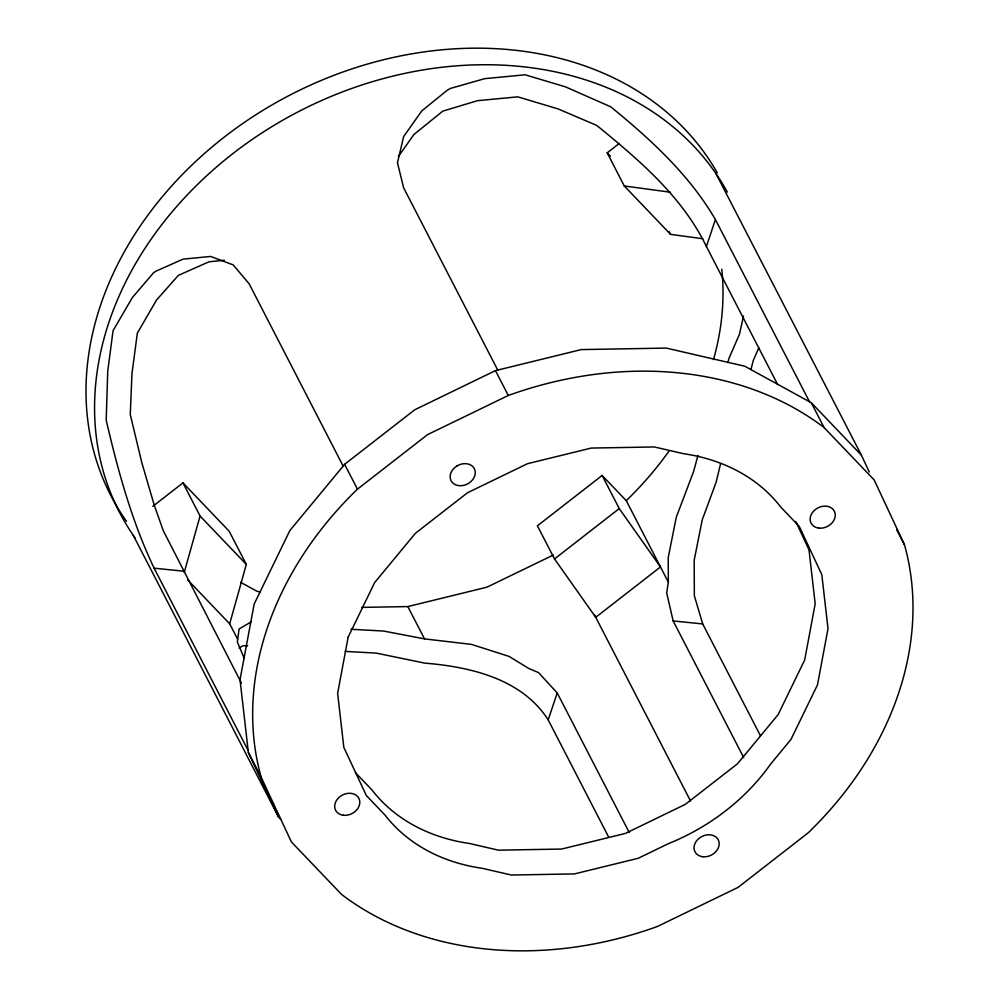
<?xml version="1.0" encoding="UTF-8"?>
<svg xmlns="http://www.w3.org/2000/svg" width="999" height="999" viewBox="0 0 999 999"><rect width="100%" height="100%" fill="white"/><g stroke="black" fill="none" stroke-linecap="round" stroke-linejoin="round"><path stroke-width="1.5" d="M250.999 621.977L239.098 628.97L237.35 641.945L244.293 658.516M697.964 455.494L693.506 471.815L676.298 517.145L668.231 557.567L668.331 582.167L666.683 592.919L673.164 620.941L743.706 757.617M743.493 316.084L739.51 334.166L729.033 358.166L727.921 362.625M750.973 369.555L753.221 360.614L758.828 347.752M720.554 463.798L716.146 482.192L702.247 519.78L694.193 560.202L694.342 595.729L702.709 623.938L760.464 735.776M184.253 572.439L200.062 516.021L182.967 482.879L152.835 506.331M237.537 639.023L229.683 623.813L246.328 564.41L229.221 531.281L182.967 482.879M608.766 837.299L548.201 719.904L557.217 692.956L538.486 672.552L529.083 668.656L509.09 656.418L471.453 644.38L424.513 638.898L383.604 631.043L350.924 629.27M777.672 384.578L706.405 246.516L715.409 219.568C689.347 174.775 650.561 139.248 610.751 106.818L565.459 86.851L525.137 74.8L484.777 78.646L450.374 88.436L447.315 90.21L421.815 110.864L403.658 136.563L397.465 162.837L403.658 187.887L497.739 370.067M398.339 156.568L413.898 134.528L442.782 111.139L477.41 100.699L517.769 96.853L558.091 108.903L596.191 125.187L598.663 126.973C640.222 160.989 682.604 197.228 706.405 246.516M869.28 472.04L861.388 455.144L811.275 402.722L744.73 366.208L666.258 348.089L581.243 349.588L495.454 370.629L414.747 409.765L344.618 464.323L289.847 530.581L254.171 604.045L240.022 679.695L248.351 752.372L278.609 817.132L280.731 819.367M702.921 238.749L670.554 234.365L624.3 185.976L607.192 152.835L619.255 143.456M261.176 777.222A343.644 273.726 -27.3 0 1 357.442 489.173L427.572 434.615L508.279 395.479A343.644 273.726 -27.3 0 1 824.1 427.572L874.212 479.995L904.47 544.755A343.644 273.726 -27.3 0 1 808.203 832.816L738.074 887.374L657.367 926.51A343.644 273.726 -27.3 0 1 341.546 894.405L291.433 841.982L261.176 777.222L248.351 752.372M602.147 475.449L537.412 525.811L554.52 558.941L595.741 617.307L660.476 566.945L619.255 508.578L602.147 475.449L626.273 500.674L668.331 582.167M554.52 558.941L619.255 508.578M239.123 647.989L243.094 645.654L247.665 645.866M553.246 555.057L487.025 587.162L407.829 606.58L361.663 607.404M224.363 260.277L209.053 261.775L178.371 275.374L156.556 299.987L137.35 333.142L131.968 373.576L130.27 414.585L141.858 462.837L154.308 505.344L163.349 530.844L241.396 683.029M345.105 651.41L376.223 653.096L424.837 663.136C470.392 666.832 522.002 678.808 548.201 719.904M343.156 466.083L249.163 283.841L233.179 264.885L210.639 256.456L183.092 259.128L156.006 271.141L153.484 272.852L132.38 297.527L113.074 330.669L107.742 371.116L106.194 420.217C117.994 470.729 131.718 521.228 154.133 568.194L183.679 571.191M673.164 620.941L702.709 623.938M624.3 185.976L670.529 192.233M259.927 591.945L256.905 591.246L240.522 582.255M607.192 152.835L610.426 156.219M200.062 516.021L246.328 564.41M187.725 579.919L229.683 623.813M355.407 772.639L372.103 790.097A191.696 152.685 -27.3 0 0 469.318 843.443L498.464 850.174L561.638 849.05L625.386 833.428L685.351 804.345L737.462 763.81L778.159 714.572L804.67 659.989L815.184 603.783L808.99 549.775L795.778 521.49M715.921 173.551L861.388 455.144M896.627 529.57L904.47 544.755M811.275 402.722L824.1 427.572M715.409 219.568L809.502 401.748M669.13 231.606L670.554 234.365M495.454 370.629L508.279 395.479M594.305 614.547L690.509 800.936M557.217 692.956L629.183 832.404M344.618 464.323L357.442 489.173M407.829 606.58L424.513 638.898M154.133 568.194L248.127 750.436M133.317 535.414L278.609 817.132M126.498 521.341A343.544 273.639 -27.3 0 1 269.231 106.543A343.544 273.639 -27.3 0 1 717.245 172.777M135.052 537.899A343.544 273.639 -27.3 0 1 279.47 122.115A343.544 273.639 -27.3 0 1 727.322 192.07M721.753 269.206A317.232 252.685 -27.3 0 1 713.486 359.628M669.155 450.836A317.232 252.685 -27.3 0 1 626.273 500.674M348.151 637.15L337.637 693.356L343.831 747.364L366.308 795.479L384.927 814.959A191.696 152.685 -27.3 0 0 482.142 868.293L511.301 875.024L574.475 873.913L638.211 858.278L668.194 843.743A191.696 152.685 -27.3 0 0 770.641 764.048L790.983 739.422L817.494 684.839L828.009 628.633L821.815 574.625L799.337 526.51L780.719 507.03A191.696 152.685 -27.3 0 0 683.503 453.696L654.357 446.953L591.183 448.076L527.435 463.711L467.47 492.782L415.359 533.329L374.662 582.567L348.151 637.15M456.955 465.959L454.258 468.007A13.087 10.427 -27.3 0 0 457.817 485.477A13.087 10.427 -27.3 0 0 475.262 472.252A13.087 10.427 -27.3 0 0 456.955 465.959M818.843 528.109A13.087 10.427 -27.3 0 0 834.989 512.899A13.087 10.427 -27.3 0 0 814.26 510.477A13.087 10.427 -27.3 0 0 818.843 528.109M702.747 856.742A13.087 10.427 -27.3 0 0 718.893 841.533A13.087 10.427 -27.3 0 0 698.164 839.11A13.087 10.427 -27.3 0 0 702.747 856.742M343.381 815.259A13.087 10.427 -27.3 0 0 359.528 800.037A13.087 10.427 -27.3 0 0 338.811 797.627A13.087 10.427 -27.3 0 0 343.381 815.259"/></g></svg>
